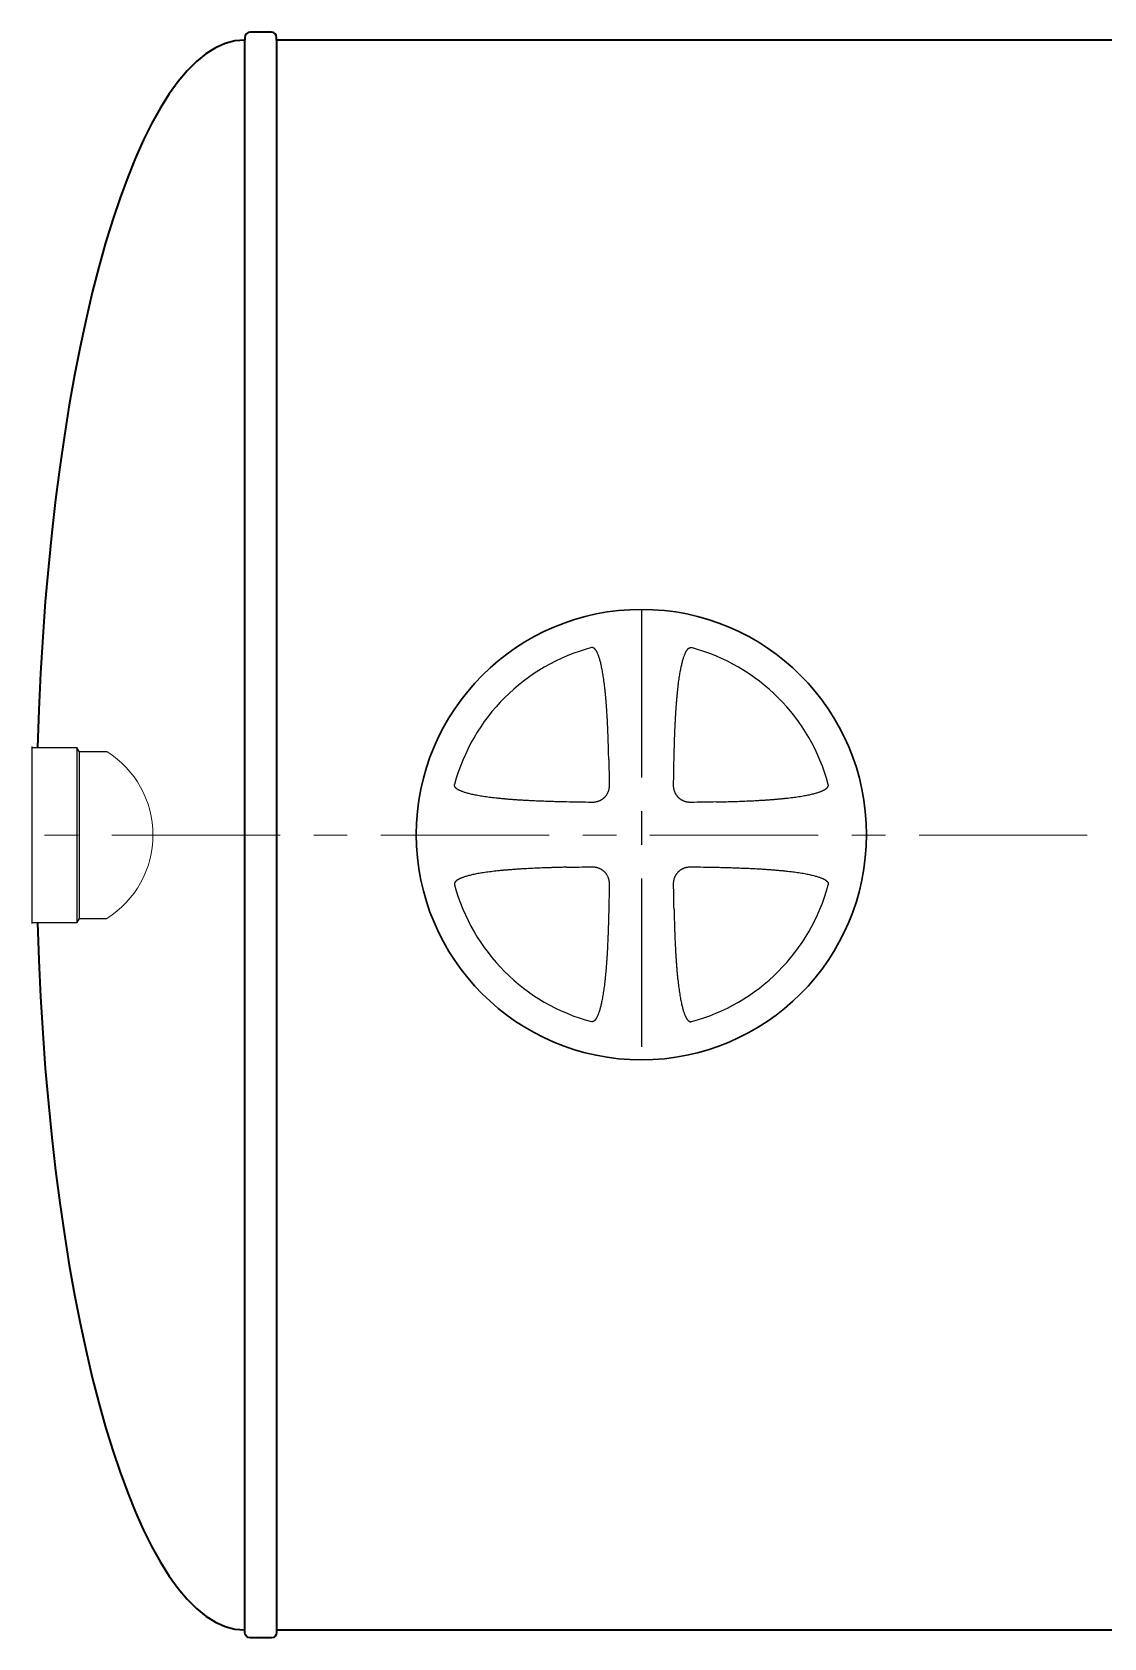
# Model space of a CAD drawing. Header units: millimetres. Extents: x 20530103 to 31271019, y 32092698 to 33532929.
# Drawn here: x 26682729 to 26684753, y 33058590 to 33061620 of the extents above; entities that cross this region are included whole.
import ezdxf

# ---------------------------------------------------------------- set-up
doc = ezdxf.new("R2010")
doc.units = ezdxf.units.MM
doc.linetypes.add('осевая', pattern=[50.8, 31.75, -6.35, 6.35, -6.35])
doc.layers.add('Mitat', color=1, linetype='Continuous')
doc.layers.add('Системный слой', color=7, linetype='Continuous')

msp = doc.modelspace()

# ---------------------------------------------------------------- linework, layer by layer
at = {"color": 1, "linetype": 'осевая', "lineweight": 25, "ltscale": 10}
msp.add_line((26683879.6962, 33060530.5601), (26683879.6962, 33059680.5601), dxfattribs=at)
at = {"color": 7, "lineweight": 25}
for p, q in [((26682729.1719, 33059938.0277), (26682729.1719, 33060271.6277)), ((26682729.1719, 33060270.0277), (26682813.4719, 33060270.0277)), ((26682817.9175, 33060262.3277), (26682813.4719, 33060270.0277)), ((26682817.9175, 33060262.3277), (26682870.1307, 33060262.3277)), ((26682817.9175, 33059947.3277), (26682813.4719, 33059939.6277)), ((26682817.9175, 33059947.3277), (26682870.1307, 33059947.3277)), ((26682729.1719, 33059939.6277), (26682813.4719, 33059939.6277))]:
    msp.add_line(p, q, dxfattribs=at)
at = {"color": 1, "linetype": 'осевая', "lineweight": 15, "ltscale": 10}
msp.add_line((26673227.9068, 33060106.2149), (26692738.0407, 33060103.3728), dxfattribs=at)
at = {"lineweight": 35}
for points in [[(26683140.9551, 33061619.8309, 0.414213562), (26683130.9551, 33061609.8309), (26683130.9551, 33061604.8293)], [(26683190.9551, 33061604.8309), (26683190.9551, 33061609.8309, 0.414213562), (26683180.9551, 33061619.8309), (26683140.9551, 33061619.8309)], [(26683140.9551, 33058589.8276, -0.414213562), (26683130.9551, 33058599.8276), (26683130.9551, 33058604.8293)], [(26683190.9551, 33058604.8276), (26683190.9551, 33058599.8276, -0.414213562), (26683180.9551, 33058589.8276), (26683140.9551, 33058589.8276)]]:
    msp.add_lwpolyline(points, format="xyb", dxfattribs=at)
for points in [[(26683130.9551, 33058604.8293), (26683130.9551, 33061604.8293)], [(26690280.0082, 33061604.8293), (26683190.9551, 33061604.8293)], [(26683190.9551, 33061604.8293), (26683190.9551, 33058604.8293)], [(26683190.9551, 33058604.8293), (26690280.0082, 33058604.8276)]]:
    msp.add_lwpolyline(points, dxfattribs=at)
at = {"lineweight": 20}
msp.add_arc((26682771.6427, 33060104.8277), 185.7583, 302.018598, 57.981402, dxfattribs=at)
at = {"lineweight": 35}
for start_param, end_param in [(0, 1.460440183), (1.68115458, 3.141592654)]:
    msp.add_ellipse((26683130.9551, 33060104.8293), major_axis=(0, 1500), ratio=0.262791049, start_param=start_param, end_param=end_param, dxfattribs=at)
at = {"layer": 'Mitat', "color": 7, "lineweight": 25}
for p, q in [((26682813.4719, 33060270.0277), (26682813.4719, 33059939.6277)), ((26682817.9175, 33060262.3277), (26682817.9175, 33059947.3277))]:
    msp.add_line(p, q, dxfattribs=at)
at = {"layer": 'Системный слой', "color": 7, "lineweight": 30}
msp.add_circle((26683879.6962, 33060105.5601), 425, dxfattribs=at)
at = {"layer": 'Системный слой', "color": 7, "lineweight": 25}
for start, end in [(104.9942803, 165.0057197), (14.9942803, 75.0057197), (194.9942803, 255.0057197), (284.9942803, 345.0057197)]:
    msp.add_arc((26683879.6962, 33060105.5601), 365.2841, start, end, dxfattribs=at)
at = {"layer": 'Системный слой', "color": 7, "lineweight": 25, "extrusion": (0, 0, -1)}
for centre, major_axis, start_param, end_param in [((26683056.5918, 33060105.5601), (0, -2230.9255), -1.634238642, -1.612784394), ((26684702.8007, 33060105.5601), (0, 2230.9255), -1.52880826, -1.507354011), ((26683879.6962, 33060928.6645), (-2230.9255, 0), -1.52880826, -1.507354011), ((26683879.6962, 33060928.6645), (-2230.9255, 0), -1.634238642, -1.612784394), ((26683879.6962, 33059282.4556), (2230.9255, 0), -1.634238642, -1.612784394), ((26683879.6962, 33059282.4556), (2230.9255, 0), -1.52880826, -1.507354011), ((26683056.5918, 33060105.5601), (0, -2230.9255), -1.52880826, -1.507354011), ((26684702.8007, 33060105.5601), (0, 2230.9255), -1.634238642, -1.612784394)]:
    msp.add_ellipse(centre, major_axis=major_axis, ratio=0.342020143, start_param=start_param, end_param=end_param, dxfattribs=at)
at = {"layer": 'Системный слой', "color": 7, "lineweight": 25}
for points, knots in [([(26683818.0782, 33060247.0002), (26683817.996, 33060250.7831), (26683817.8178, 33060258.4288), (26683817.5053, 33060270.0487), (26683817.1985, 33060279.9281), (26683816.9172, 33060288.0369), (26683816.684, 33060294.2803), (26683816.3984, 33060301.3718), (26683816.0495, 33060309.3049), (26683815.6205, 33060318.1049), (26683815.1784, 33060326.2744), (26683814.7324, 33060333.7814), (26683814.294, 33060340.591), (26683813.8176, 33060347.4121), (26683813.3028, 33060354.2026), (26683812.7492, 33060360.9255), (26683812.1587, 33060367.5296), (26683811.5284, 33060374.02), (26683810.8605, 33060380.3507), (26683810.1526, 33060386.5266), (26683809.4082, 33060392.5014), (26683808.6194, 33060398.3251), (26683807.7911, 33060403.9415), (26683806.9233, 33060409.3385), (26683806.0359, 33060414.3993), (26683805.1241, 33060419.1681), (26683804.2057, 33060423.5721), (26683803.2764, 33060427.6558), (26683802.3605, 33060431.3474), (26683801.4369, 33060434.7621), (26683800.5175, 33060437.8753), (26683799.5958, 33060440.7248), (26683798.7139, 33060443.2145), (26683797.8604, 33060445.416), (26683797.0618, 33060447.3001), (26683796.3041, 33060448.9345), (26683795.619, 33060450.2909), (26683794.9732, 33060451.4677), (26683794.3688, 33060452.4822), (26683793.788, 33060453.3774), (26683793.2616, 33060454.1234), (26683792.7788, 33060454.7545), (26683792.3517, 33060455.2709), (26683791.9657, 33060455.704), (26683791.6312, 33060456.0542), (26683791.3242, 33060456.3553), (26683791.0386, 33060456.6182), (26683790.7617, 33060456.8568), (26683790.5023, 33060457.0661), (26683790.2569, 33060457.2515), (26683790.0226, 33060457.4172), (26683789.7878, 33060457.5723), (26683789.52, 33060457.7365), (26683789.2145, 33060457.9062), (26683788.8716, 33060458.0735), (26683788.5224, 33060458.2198), (26683788.1241, 33060458.3591), (26683787.6332, 33060458.4897), (26683787.0604, 33060458.5792), (26683786.512, 33060458.5992), (26683785.9667, 33060458.5651), (26683785.5458, 33060458.4963), (26683785.2637, 33060458.4269), (26683785.1889, 33060458.4069)], [0, 0, 0, 0, 3.294371593, 6.658591543, 10.121592742, 11.902893978, 13.727107621, 15.565805849, 18.089199056, 20.650882172, 23.250738132, 25.227924631, 27.214477482, 29.207844676, 31.198515859, 33.161938964, 35.100748787, 36.992852426, 38.863010201, 40.668912645, 42.432709704, 44.134311819, 45.815956245, 47.406319509, 48.925529492, 50.321905425, 51.666805829, 52.875385207, 53.998684122, 55.003566013, 55.973887457, 56.834853186, 57.62025208, 58.285214561, 58.906539433, 59.421026718, 59.87309663, 60.246258994, 60.602155426, 60.908040864, 61.180306665, 61.401463481, 61.604047946, 61.767516676, 61.910185432, 62.028901262, 62.144789761, 62.250718136, 62.349589011, 62.437155671, 62.520316699, 62.60098611, 62.683376543, 62.794473772, 62.904935231, 63.013803366, 63.122506405, 63.271682214, 63.457840141, 63.633238455, 63.754365664, 63.934896432, 64, 64, 64, 64]), ([(26683941.3142, 33060247.0002), (26683941.3964, 33060250.7838), (26683941.5747, 33060258.4342), (26683941.8876, 33060270.0673), (26683942.1951, 33060279.966), (26683942.4774, 33060288.0984), (26683942.7117, 33060294.3661), (26683942.969, 33060300.7476), (26683943.2507, 33060307.2226), (26683943.5606, 33060313.818), (26683943.9001, 33060320.4992), (26683944.2719, 33060327.2592), (26683944.6774, 33060334.0632), (26683945.1194, 33060340.9039), (26683945.5996, 33060347.7535), (26683946.1186, 33060354.5686), (26683946.6764, 33060361.3121), (26683947.2712, 33060367.9314), (26683947.9058, 33060374.4328), (26683948.5781, 33060380.7702), (26683949.2905, 33060386.9498), (26683950.0393, 33060392.9252), (26683950.8329, 33060398.7477), (26683951.6661, 33060404.3614), (26683952.5391, 33060409.7543), (26683953.4316, 33060414.8085), (26683954.3485, 33060419.5683), (26683955.2714, 33060423.9598), (26683956.2046, 33060428.0274), (26683957.1232, 33060431.6982), (26683958.0482, 33060435.0885), (26683958.9675, 33060438.1734), (26683959.8875, 33060440.9921), (26683960.7656, 33060443.4482), (26683961.6132, 33060445.615), (26683962.404, 33060447.4645), (26683963.1524, 33060449.066), (26683963.8273, 33060450.3925), (26683964.4624, 33060451.5425), (26683965.0564, 33060452.5343), (26683965.6276, 33060453.4113), (26683966.1462, 33060454.1441), (26683966.6228, 33060454.7658), (26683967.0455, 33060455.2764), (26683967.4285, 33060455.7059), (26683967.7617, 33060456.0547), (26683968.0682, 33060456.3553), (26683968.3538, 33060456.6182), (26683968.6307, 33060456.8568), (26683968.8901, 33060457.0661), (26683969.1355, 33060457.2515), (26683969.3698, 33060457.4172), (26683969.6046, 33060457.5723), (26683969.8724, 33060457.7365), (26683970.1779, 33060457.9062), (26683970.5208, 33060458.0735), (26683970.87, 33060458.2198), (26683971.2683, 33060458.3591), (26683971.7592, 33060458.4897), (26683972.332, 33060458.5792), (26683972.8804, 33060458.5992), (26683973.4257, 33060458.5651), (26683973.8466, 33060458.4963), (26683974.1287, 33060458.4269), (26683974.2035, 33060458.4069)], [0, 0, 0, 0, 3.346521523, 6.766848111, 10.291529456, 12.106470403, 13.966728464, 15.842272064, 17.760328852, 19.705723419, 21.69055137, 23.687494739, 25.705597318, 27.732687694, 29.765616249, 31.795275715, 33.795524463, 35.769580702, 37.694348858, 39.596138923, 41.431300907, 43.222956688, 44.950627594, 46.657892926, 48.271860481, 49.813092722, 51.228677476, 52.591624534, 53.814670765, 54.950110731, 55.963708116, 56.941680685, 57.807328827, 58.595452265, 59.260387204, 59.880783117, 60.393123522, 60.842570583, 61.213061508, 61.566814526, 61.871519207, 62.143339222, 62.364995754, 62.568380645, 62.733224655, 62.877533629, 62.998105508, 63.115804117, 63.223385704, 63.323799493, 63.412733256, 63.497193458, 63.579124045, 63.662802909, 63.775637351, 63.887825457, 63.998394772, 64.108795928, 64.260302258, 64.449368862, 64.627507815, 64.750527631, 64.933879172, 65, 65, 65, 65]), ([(26683738.256, 33060167.1781), (26683734.667, 33060167.2561), (26683727.4007, 33060167.4248), (26683718.262, 33060167.668), (26683709.6507, 33060167.9223), (26683700.4128, 33060168.2205), (26683688.4081, 33060168.6624), (26683675.6574, 33060169.2125), (26683664.516, 33060169.7713), (26683655.5372, 33060170.277), (26683648.1079, 33060170.7356), (26683641.1144, 33060171.2055), (26683634.362, 33060171.6975), (26683627.6575, 33060172.2276), (26683621.0432, 33060172.795), (26683614.5194, 33060173.4026), (26683608.1288, 33060174.0488), (26683601.8721, 33060174.7361), (26683595.7922, 33060175.4618), (26683589.8479, 33060176.2333), (26683584.0971, 33060177.0458), (26683578.5565, 33060177.8993), (26683573.3413, 33060178.7753), (26683568.4104, 33060179.6782), (26683563.8376, 33060180.5915), (26683559.5816, 33060181.5191), (26683555.7151, 33060182.4378), (26683552.1249, 33060183.3679), (26683548.839, 33060184.2976), (26683545.8221, 33060185.2325), (26683543.1743, 33060186.1313), (26683540.8234, 33060187.0051), (26683538.8023, 33060187.8269), (26683537.0424, 33060188.61), (26683535.5757, 33060189.3219), (26683534.3003, 33060189.9953), (26683533.2001, 33060190.627), (26683532.2306, 33060191.234), (26683531.4244, 33060191.7838), (26683530.7439, 33060192.2877), (26683530.188, 33060192.7331), (26683529.7226, 33060193.1356), (26683529.3471, 33060193.4839), (26683529.0245, 33060193.8037), (26683528.7425, 33060194.1019), (26683528.4859, 33060194.392), (26683528.2604, 33060194.6649), (26683528.0605, 33060194.9238), (26683527.8821, 33060195.1711), (26683527.7158, 33060195.4186), (26683527.5416, 33060195.6988), (26683527.3631, 33060196.0163), (26683527.1891, 33060196.3702), (26683527.0389, 33060196.7271), (26683526.8978, 33060197.13), (26683526.7667, 33060197.6225), (26683526.677, 33060198.1959), (26683526.657, 33060198.7442), (26683526.6912, 33060199.2896), (26683526.76, 33060199.7105), (26683526.8294, 33060199.9926), (26683526.8494, 33060200.0673)], [0, 0, 0, 0, 3.027650468, 6.130094995, 7.711356257, 10.29572092, 13.929306235, 17.85218495, 21.075847564, 23.356555589, 25.454567181, 27.369742625, 29.28457001, 31.181263092, 33.060102395, 34.9034142, 36.729230748, 38.501690757, 40.23857242, 41.92187162, 43.587415304, 45.168284004, 46.68244492, 48.080640478, 49.429669018, 50.648001517, 51.784220094, 52.805921168, 53.793742901, 54.673451645, 55.478236634, 56.16329273, 56.804669619, 57.338102874, 57.808295994, 58.19735665, 58.567881964, 58.885924914, 59.167818492, 59.395947779, 59.604956454, 59.772793989, 59.918929675, 60.040332083, 60.158922171, 60.267662997, 60.369344164, 60.459616107, 60.545401758, 60.628156765, 60.712315906, 60.824376076, 60.935003164, 61.043224388, 61.1494624, 61.294441349, 61.47478319, 61.644699639, 61.762041656, 61.936931263, 62, 62, 62, 62]), ([(26683818.9407, 33060199.2048), (26683818.9492, 33060198.6121), (26683818.9381, 33060197.4395), (26683818.8367, 33060195.6838), (26683818.65, 33060193.9381), (26683818.3737, 33060192.1912), (26683818.0056, 33060190.4525), (26683817.5462, 33060188.7351), (26683816.997, 33060187.0508), (26683816.3617, 33060185.4107), (26683815.6455, 33060183.8256), (26683814.8551, 33060182.3043), (26683813.9973, 33060180.8528), (26683813.0767, 33060179.4718), (26683812.1026, 33060178.1686), (26683811.0868, 33060176.9497), (26683810.048, 33060175.8265), (26683808.9961, 33060174.7966), (26683807.9405, 33060173.857), (26683806.7896, 33060172.9234), (26683805.6096, 33060172.0598), (26683804.3731, 33060171.2456), (26683803.258, 33060170.581), (26683801.97, 33060169.883), (26683800.4719, 33060169.1611), (26683798.7088, 33060168.4399), (26683796.9191, 33060167.8297), (26683795.3943, 33060167.4028), (26683793.7848, 33060167.0264), (26683791.9828, 33060166.6922), (26683789.9089, 33060166.4423), (26683787.8968, 33060166.3195), (26683786.6652, 33060166.3067), (26683786.0515, 33060166.3156)], [0, 0, 0, 0, 1.160826542, 2.293622235, 3.435630275, 4.588755852, 5.746246171, 6.905347908, 8.06046894, 9.206890964, 10.341223549, 11.457239469, 12.554235135, 13.633163251, 14.697615427, 15.730559355, 16.730574568, 17.684561251, 18.60488317, 19.490060894, 20.578622657, 21.45991575, 22.381037453, 23.113318507, 24.320591035, 25.627436737, 26.832375655, 28.012840773, 28.720001051, 30.061885846, 31.592299148, 32.799070777, 34, 34, 34, 34]), ([(26683973.3409, 33060166.3156), (26683972.7482, 33060166.307), (26683971.5756, 33060166.3182), (26683969.82, 33060166.4196), (26683968.0743, 33060166.6063), (26683966.3274, 33060166.8826), (26683964.5886, 33060167.2506), (26683962.8712, 33060167.7101), (26683961.1869, 33060168.2593), (26683959.5469, 33060168.8946), (26683957.9617, 33060169.6107), (26683956.4405, 33060170.4012), (26683954.9889, 33060171.259), (26683953.608, 33060172.1796), (26683952.3047, 33060173.1537), (26683951.0859, 33060174.1695), (26683949.9626, 33060175.2082), (26683948.9327, 33060176.2601), (26683947.9932, 33060177.3158), (26683947.0595, 33060178.4667), (26683946.196, 33060179.6467), (26683945.3817, 33060180.8831), (26683944.7171, 33060181.9982), (26683944.0191, 33060183.2862), (26683943.2972, 33060184.7844), (26683942.5761, 33060186.5475), (26683941.9658, 33060188.3372), (26683941.539, 33060189.862), (26683941.1626, 33060191.4715), (26683940.8283, 33060193.2735), (26683940.5785, 33060195.3474), (26683940.4556, 33060197.3595), (26683940.4429, 33060198.5911), (26683940.4517, 33060199.2048)], [0, 0, 0, 0, 1.160826542, 2.293622235, 3.435630275, 4.588755852, 5.746246171, 6.905347908, 8.06046894, 9.206890964, 10.341223549, 11.457239469, 12.554235135, 13.633163251, 14.697615427, 15.730559355, 16.730574568, 17.684561251, 18.60488317, 19.490060894, 20.578622657, 21.45991575, 22.381037453, 23.113318507, 24.320591035, 25.627436737, 26.832375655, 28.012840773, 28.720001051, 30.061885846, 31.592299148, 32.799070777, 34, 34, 34, 34]), ([(26684021.1364, 33060167.1781), (26684024.8089, 33060167.2579), (26684032.2412, 33060167.4307), (26684041.5866, 33060167.6806), (26684050.3824, 33060167.9421), (26684059.8009, 33060168.2487), (26684072.0237, 33060168.7036), (26684084.9878, 33060169.2706), (26684096.2961, 33060169.8468), (26684105.3883, 33060170.368), (26684112.8897, 33060170.8398), (26684119.9372, 33060171.3226), (26684126.7275, 33060171.8275), (26684133.4596, 33060172.371), (26684140.0865, 33060172.9519), (26684146.6111, 33060173.573), (26684152.9897, 33060174.2327), (26684159.2244, 33060174.9335), (26684165.2714, 33060175.6722), (26684171.1759, 33060176.4568), (26684176.8808, 33060177.2824), (26684182.3708, 33060178.1491), (26684187.529, 33060179.0376), (26684192.3975, 33060179.9524), (26684196.9015, 33060180.8761), (26684201.0834, 33060181.8126), (26684204.8694, 33060182.7376), (26684208.3747, 33060183.6721), (26684211.5723, 33060184.6036), (26684214.4993, 33060185.5384), (26684217.0569, 33060186.4339), (26684219.3185, 33060187.3012), (26684221.2534, 33060188.1136), (26684222.9312, 33060188.8847), (26684224.3223, 33060189.5821), (26684225.5278, 33060190.2394), (26684226.5653, 33060190.8544), (26684227.4791, 33060191.4448), (26684228.2385, 33060191.9791), (26684228.8791, 33060192.4682), (26684229.4015, 33060192.8997), (26684229.8382, 33060193.2887), (26684230.1899, 33060193.6246), (26684230.4914, 33060193.9321), (26684230.7543, 33060194.2177), (26684230.993, 33060194.4946), (26684231.2023, 33060194.754), (26684231.3876, 33060194.9994), (26684231.5533, 33060195.2337), (26684231.7084, 33060195.4685), (26684231.8726, 33060195.7363), (26684232.0424, 33060196.0418), (26684232.2097, 33060196.3847), (26684232.356, 33060196.7338), (26684232.4952, 33060197.1322), (26684232.6258, 33060197.6231), (26684232.7154, 33060198.1959), (26684232.7354, 33060198.7442), (26684232.7012, 33060199.2896), (26684232.6324, 33060199.7105), (26684232.563, 33060199.9926), (26684232.543, 33060200.0673)], [0, 0, 0, 0, 3.098261334, 6.270257389, 7.885873744, 10.522157945, 14.222087947, 18.211189336, 21.483219765, 23.791405021, 25.91055982, 27.839239887, 29.766287197, 31.670808361, 33.554373667, 35.397494967, 37.221268987, 38.987539178, 40.71587108, 42.387727128, 44.041242235, 45.608248555, 47.10728905, 48.48832759, 49.819500091, 51.017863675, 52.132794527, 53.131322562, 54.095468401, 54.950921967, 55.731333865, 56.392139341, 57.009564667, 57.52047847, 57.969135823, 58.33888725, 58.691132745, 58.993238407, 59.261550851, 59.478661932, 59.677208155, 59.836710997, 59.975491712, 60.090496101, 60.202763313, 60.305383036, 60.40116592, 60.485997168, 60.566559632, 60.644707497, 60.724522268, 60.832146527, 60.939155451, 61.044621355, 61.149927756, 61.294442138, 61.474782666, 61.644699745, 61.762041735, 61.936930934, 62, 62, 62, 62]), ([(26683738.256, 33060043.9421), (26683734.667, 33060043.8641), (26683727.4007, 33060043.6953), (26683718.262, 33060043.4521), (26683709.6507, 33060043.1978), (26683700.4128, 33060042.8996), (26683688.4081, 33060042.4577), (26683675.6574, 33060041.9076), (26683664.516, 33060041.3489), (26683655.5372, 33060040.8432), (26683648.1079, 33060040.3845), (26683641.1144, 33060039.9146), (26683634.362, 33060039.4226), (26683627.6575, 33060038.8926), (26683621.0432, 33060038.3251), (26683614.5194, 33060037.7176), (26683608.1288, 33060037.0713), (26683601.8721, 33060036.384), (26683595.7922, 33060035.6583), (26683589.8479, 33060034.8869), (26683584.0971, 33060034.0743), (26683578.5565, 33060033.2209), (26683573.3413, 33060032.3449), (26683568.4104, 33060031.4419), (26683563.8376, 33060030.5286), (26683559.5816, 33060029.6011), (26683555.7151, 33060028.6823), (26683552.1249, 33060027.7522), (26683548.839, 33060026.8226), (26683545.8221, 33060025.8877), (26683543.1743, 33060024.9888), (26683540.8234, 33060024.1151), (26683538.8023, 33060023.2933), (26683537.0424, 33060022.5101), (26683535.5757, 33060021.7982), (26683534.3003, 33060021.1249), (26683533.2001, 33060020.4932), (26683532.2306, 33060019.8862), (26683531.4244, 33060019.3364), (26683530.7439, 33060018.8325), (26683530.188, 33060018.3871), (26683529.7226, 33060017.9845), (26683529.3471, 33060017.6362), (26683529.0245, 33060017.3165), (26683528.7425, 33060017.0183), (26683528.4859, 33060016.7282), (26683528.2604, 33060016.4553), (26683528.0605, 33060016.1964), (26683527.8821, 33060015.949), (26683527.7158, 33060015.7015), (26683527.5416, 33060015.4214), (26683527.3631, 33060015.1039), (26683527.1891, 33060014.75), (26683527.0389, 33060014.393), (26683526.8978, 33060013.9901), (26683526.7667, 33060013.4976), (26683526.677, 33060012.9243), (26683526.657, 33060012.3759), (26683526.6912, 33060011.8306), (26683526.76, 33060011.4096), (26683526.8294, 33060011.1276), (26683526.8494, 33060011.0528)], [0, 0, 0, 0, 3.027650466, 6.130094991, 7.711356252, 10.295720913, 13.929306225, 17.852184938, 21.07584755, 23.356555574, 25.454567165, 27.369742608, 29.284569992, 31.181263074, 33.060102377, 34.903414182, 36.72923073, 38.50169074, 40.238572403, 41.921871604, 43.587415288, 45.168283988, 46.682444905, 48.080640464, 49.429669005, 50.648001504, 51.784220082, 52.805921157, 53.793742891, 54.673451636, 55.478236627, 56.163292723, 56.804669613, 57.33810287, 57.80829599, 58.197356647, 58.567881962, 58.885924912, 59.167818491, 59.395947778, 59.604956454, 59.772793988, 59.918929674, 60.040332083, 60.15892217, 60.267662996, 60.369344163, 60.459616106, 60.545401757, 60.628156764, 60.712315905, 60.824376075, 60.935003163, 61.043224387, 61.1494624, 61.294441348, 61.474783189, 61.644699639, 61.762041656, 61.936931263, 62, 62, 62, 62]), ([(26683786.0515, 33060044.8046), (26683786.6442, 33060044.8131), (26683787.8168, 33060044.802), (26683789.5724, 33060044.7006), (26683791.3181, 33060044.5139), (26683793.0651, 33060044.2375), (26683794.8038, 33060043.8695), (26683796.5212, 33060043.41), (26683798.2055, 33060042.8609), (26683799.8455, 33060042.2256), (26683801.4307, 33060041.5094), (26683802.9519, 33060040.719), (26683804.4035, 33060039.8612), (26683805.7836, 33060038.9411), (26683807.0814, 33060037.9712), (26683808.2853, 33060036.9687), (26683809.3792, 33060035.9597), (26683810.515, 33060034.8069), (26683811.526, 33060033.66), (26683812.5166, 33060032.4095), (26683813.4588, 33060031.0998), (26683814.4279, 33060029.57), (26683815.2341, 33060028.1043), (26683815.9286, 33060026.6845), (26683816.575, 33060025.1924), (26683817.092, 33060023.7816), (26683817.6117, 33060022.1532), (26683817.9879, 33060020.7436), (26683818.3164, 33060019.1878), (26683818.5719, 33060017.7249), (26683818.7956, 33060015.9594), (26683818.9338, 33060013.9276), (26683818.9502, 33060012.574), (26683818.9407, 33060011.9153)], [0, 0, 0, 0, 1.160824505, 2.293619377, 3.435628046, 4.588756653, 5.746252086, 6.905357744, 8.060477574, 9.206889122, 10.341203147, 11.457204809, 12.554204619, 13.633169084, 14.695740988, 15.71706833, 16.69175045, 17.601108296, 18.876909107, 19.676174613, 20.71618965, 22.027068401, 23.21144584, 23.982011638, 25.113816219, 26.386624586, 26.915981655, 28.452958319, 29.235772501, 30.022225733, 31.353685786, 32.710829606, 34, 34, 34, 34]), ([(26683940.4517, 33060011.9153), (26683940.4432, 33060012.5081), (26683940.4543, 33060013.6807), (26683940.5557, 33060015.4363), (26683940.7424, 33060017.182), (26683941.0188, 33060018.9289), (26683941.3868, 33060020.6677), (26683941.8462, 33060022.3851), (26683942.3954, 33060024.0694), (26683943.0307, 33060025.7094), (26683943.7469, 33060027.2946), (26683944.5373, 33060028.8158), (26683945.3951, 33060030.2673), (26683946.3157, 33060031.6483), (26683947.2898, 33060032.9516), (26683948.3056, 33060034.1704), (26683949.3444, 33060035.2937), (26683950.3963, 33060036.3236), (26683951.4519, 33060037.2631), (26683952.6028, 33060038.1968), (26683953.7828, 33060039.0603), (26683955.0193, 33060039.8746), (26683956.1344, 33060040.5392), (26683957.4224, 33060041.2371), (26683958.9205, 33060041.9591), (26683960.6837, 33060042.6802), (26683962.4733, 33060043.2904), (26683963.9982, 33060043.7173), (26683965.6077, 33060044.0937), (26683967.4096, 33060044.428), (26683969.4835, 33060044.6778), (26683971.4956, 33060044.8007), (26683972.7272, 33060044.8134), (26683973.3409, 33060044.8046)], [0, 0, 0, 0, 1.160826542, 2.293622235, 3.435630275, 4.588755852, 5.746246171, 6.905347908, 8.06046894, 9.206890964, 10.341223549, 11.457239469, 12.554235135, 13.633163251, 14.697615427, 15.730559355, 16.730574568, 17.684561251, 18.60488317, 19.490060894, 20.578622657, 21.45991575, 22.381037453, 23.113318507, 24.320591035, 25.627436737, 26.832375655, 28.012840773, 28.720001051, 30.061885846, 31.592299148, 32.799070777, 34, 34, 34, 34]), ([(26684021.1364, 33060043.9421), (26684024.8089, 33060043.8622), (26684032.2412, 33060043.6894), (26684041.5866, 33060043.4395), (26684050.3824, 33060043.1781), (26684059.8009, 33060042.8714), (26684072.0237, 33060042.4166), (26684084.9878, 33060041.8496), (26684096.2961, 33060041.2734), (26684105.3883, 33060040.7522), (26684112.8897, 33060040.2803), (26684119.9372, 33060039.7975), (26684126.7275, 33060039.2926), (26684133.4596, 33060038.7492), (26684140.0865, 33060038.1682), (26684146.6111, 33060037.5471), (26684152.9897, 33060036.8874), (26684159.2244, 33060036.1867), (26684165.2714, 33060035.4479), (26684171.1759, 33060034.6634), (26684176.8808, 33060033.8377), (26684182.3708, 33060032.971), (26684187.529, 33060032.0826), (26684192.3975, 33060031.1677), (26684196.9015, 33060030.2441), (26684201.0834, 33060029.3076), (26684204.8694, 33060028.3825), (26684208.3747, 33060027.4481), (26684211.5723, 33060026.5165), (26684214.4993, 33060025.5817), (26684217.0569, 33060024.6863), (26684219.3185, 33060023.8189), (26684221.2534, 33060023.0066), (26684222.9312, 33060022.2355), (26684224.3223, 33060021.5381), (26684225.5278, 33060020.8807), (26684226.5653, 33060020.2658), (26684227.4791, 33060019.6753), (26684228.2385, 33060019.141), (26684228.8791, 33060018.6519), (26684229.4015, 33060018.2205), (26684229.8382, 33060017.8314), (26684230.1899, 33060017.4955), (26684230.4914, 33060017.1881), (26684230.7543, 33060016.9025), (26684230.993, 33060016.6256), (26684231.2023, 33060016.3661), (26684231.3876, 33060016.1208), (26684231.5533, 33060015.8865), (26684231.7084, 33060015.6517), (26684231.8726, 33060015.3839), (26684232.0424, 33060015.0784), (26684232.2097, 33060014.7355), (26684232.356, 33060014.3863), (26684232.4952, 33060013.988), (26684232.6258, 33060013.4971), (26684232.7154, 33060012.9243), (26684232.7354, 33060012.3759), (26684232.7012, 33060011.8306), (26684232.6324, 33060011.4096), (26684232.563, 33060011.1276), (26684232.543, 33060011.0528)], [0, 0, 0, 0, 3.098261337, 6.270257394, 7.88587375, 10.522157951, 14.222087953, 18.211189342, 21.483219771, 23.791405029, 25.91055983, 27.8392399, 29.766287214, 31.670808384, 33.554373694, 35.397494999, 37.221270799, 38.987539216, 40.715868525, 42.387727164, 44.041242269, 45.608248584, 47.107289074, 48.488327607, 49.819500103, 51.017863682, 52.13279453, 53.131322563, 54.0954684, 54.950921965, 55.731333862, 56.392139339, 57.009564665, 57.520478469, 57.969135823, 58.33888725, 58.691132745, 58.993238408, 59.261550851, 59.478661933, 59.677208155, 59.836710998, 59.975491713, 60.090496102, 60.202763313, 60.305383036, 60.40116592, 60.485997169, 60.566559633, 60.644707498, 60.724522269, 60.832146528, 60.939155452, 61.044621356, 61.149927757, 61.294442138, 61.474782667, 61.644699746, 61.762041735, 61.936930934, 62, 62, 62, 62]), ([(26683818.0782, 33059964.1199), (26683817.9948, 33059960.2828), (26683817.8141, 33059952.5362), (26683817.5517, 33059942.8075), (26683817.306, 33059934.6472), (26683817.0851, 33059927.8556), (26683816.7798, 33059919.2461), (26683816.3753, 33059909.0536), (26683815.8502, 33059897.4992), (26683815.3036, 33059887.0127), (26683814.7676, 33059877.8782), (26683814.2847, 33059870.3816), (26683813.7921, 33059863.3591), (26683813.2783, 33059856.6096), (26683812.7262, 33059849.928), (26683812.1376, 33059843.3652), (26683811.5097, 33059836.9162), (26683810.8447, 33059830.6267), (26683810.1403, 33059824.4919), (26683809.4002, 33059818.5579), (26683808.6164, 33059812.7747), (26683807.7939, 33059807.1977), (26683806.9325, 33059801.8378), (26683806.052, 33059796.8103), (26683805.1476, 33059792.0709), (26683804.2365, 33059787.6905), (26683803.3142, 33059783.6247), (26683802.4044, 33059779.9433), (26683801.4861, 33059776.5329), (26683800.5706, 33059773.4177), (26683799.6517, 33059770.561), (26683798.7702, 33059768.0582), (26683797.9152, 33059765.8394), (26683797.1128, 33059763.9354), (26683796.3499, 33059762.2802), (26683795.658, 33059760.9032), (26683795.0047, 33059759.7072), (26683794.3926, 33059758.6761), (26683793.8049, 33059757.7675), (26683793.2728, 33059757.0118), (26683792.7855, 33059756.374), (26683792.3552, 33059755.8532), (26683791.967, 33059755.4175), (26683791.6315, 33059755.0663), (26683791.3242, 33059754.7649), (26683791.0386, 33059754.502), (26683790.7617, 33059754.2633), (26683790.5023, 33059754.054), (26683790.2569, 33059753.8687), (26683790.0226, 33059753.703), (26683789.7878, 33059753.5478), (26683789.52, 33059753.3837), (26683789.2145, 33059753.2139), (26683788.8716, 33059753.0466), (26683788.5224, 33059752.9003), (26683788.1241, 33059752.7611), (26683787.6332, 33059752.6305), (26683787.0604, 33059752.5409), (26683786.512, 33059752.5209), (26683785.9667, 33059752.555), (26683785.5458, 33059752.6239), (26683785.2637, 33059752.6932), (26683785.1889, 33059752.7133)], [0, 0, 0, 0, 3.289425785, 6.641072506, 8.341944379, 10.288254271, 12.467463829, 15.730360375, 19.040042649, 22.396272394, 24.748617788, 26.901300285, 28.851790397, 30.799552599, 32.720392494, 34.616970036, 36.467565256, 38.296603138, 40.062485517, 41.78701453, 43.450467192, 45.094385097, 46.649301137, 48.134932472, 49.501134164, 50.817333387, 52.001691581, 53.103718779, 54.091658013, 55.046430083, 55.895776701, 56.672127723, 57.331893274, 57.949266326, 58.462051315, 58.913491524, 59.286860563, 59.642660821, 59.947992889, 60.219335302, 60.439132084, 60.640228459, 60.801979529, 60.942837132, 61.059697506, 61.173775908, 61.278050622, 61.375378074, 61.46157731, 61.543439091, 61.622847514, 61.703949805, 61.813310178, 61.922045176, 62.029212163, 62.136216983, 62.283062174, 62.466311413, 62.638969098, 62.758203699, 62.935913687, 63, 63, 63, 63]), ([(26683941.3142, 33059964.1199), (26683941.3958, 33059960.365), (26683941.5726, 33059952.7748), (26683941.8287, 33059943.2366), (26683942.0687, 33059935.2155), (26683942.2849, 33059928.518), (26683942.5846, 33059919.9985), (26683942.982, 33059909.8874), (26683943.4988, 33059898.4003), (26683944.0374, 33059887.9532), (26683944.5665, 33059878.8333), (26683945.0444, 33059871.3293), (26683945.5327, 33059864.29), (26683946.0426, 33059857.5166), (26683946.5909, 33059850.8068), (26683947.1763, 33059844.2098), (26683947.8014, 33059837.7214), (26683948.4643, 33059831.3864), (26683949.1676, 33059825.2011), (26683949.9076, 33059819.2105), (26683950.6925, 33059813.3668), (26683951.5174, 33059807.7262), (26683952.3821, 33059802.3019), (26683953.2674, 33059797.2099), (26683954.1778, 33059792.4073), (26683955.0959, 33059787.9669), (26683956.0258, 33059783.8453), (26683956.9437, 33059780.1146), (26683957.8703, 33059776.6603), (26683958.7938, 33059773.508), (26683959.7205, 33059770.6205), (26683960.6084, 33059768.0951), (26683961.4688, 33059765.8599), (26683962.2751, 33059763.9454), (26683963.0408, 33059762.2837), (26683963.734, 33059760.904), (26683964.3878, 33059759.7071), (26683964.9998, 33059758.6761), (26683965.5876, 33059757.7675), (26683966.1196, 33059757.0118), (26683966.607, 33059756.374), (26683967.0372, 33059755.8532), (26683967.4254, 33059755.4175), (26683967.7609, 33059755.0663), (26683968.0682, 33059754.7649), (26683968.3538, 33059754.502), (26683968.6307, 33059754.2633), (26683968.8902, 33059754.054), (26683969.1355, 33059753.8687), (26683969.3698, 33059753.703), (26683969.6046, 33059753.5478), (26683969.8724, 33059753.3837), (26683970.1779, 33059753.2139), (26683970.5208, 33059753.0466), (26683970.87, 33059752.9003), (26683971.2683, 33059752.7611), (26683971.7592, 33059752.6305), (26683972.332, 33059752.5409), (26683972.8804, 33059752.5209), (26683973.4257, 33059752.555), (26683973.8466, 33059752.6239), (26683974.1287, 33059752.6932), (26683974.2035, 33059752.7133)], [0, 0, 0, 0, 3.218923136, 6.50682583, 8.178508276, 10.098302523, 12.252324325, 15.489576072, 18.779789971, 22.12274404, 24.473336148, 26.627827063, 28.584131871, 30.538173803, 32.467067938, 34.373013837, 36.235157188, 38.076608153, 39.857077487, 41.597492253, 43.278569694, 44.940532211, 46.513957966, 48.018144325, 49.402538406, 50.736545173, 51.936949418, 53.053666948, 54.053978732, 55.020167258, 55.878253101, 56.661608666, 57.325774799, 57.946675197, 58.461222986, 58.913538136, 59.286894357, 59.642684309, 59.948009353, 60.219346434, 60.439139687, 60.640232736, 60.801981719, 60.942838005, 61.059697972, 61.173776052, 61.278050575, 61.375377913, 61.461577123, 61.543438914, 61.622847383, 61.703949732, 61.813310168, 61.9220452, 62.029212193, 62.136216998, 62.283062174, 62.466311411, 62.638969098, 62.758203699, 62.935913687, 63, 63, 63, 63])]:
    msp.add_open_spline(points, degree=3, knots=knots, dxfattribs=at)

doc.saveas('drawing.dxf')
